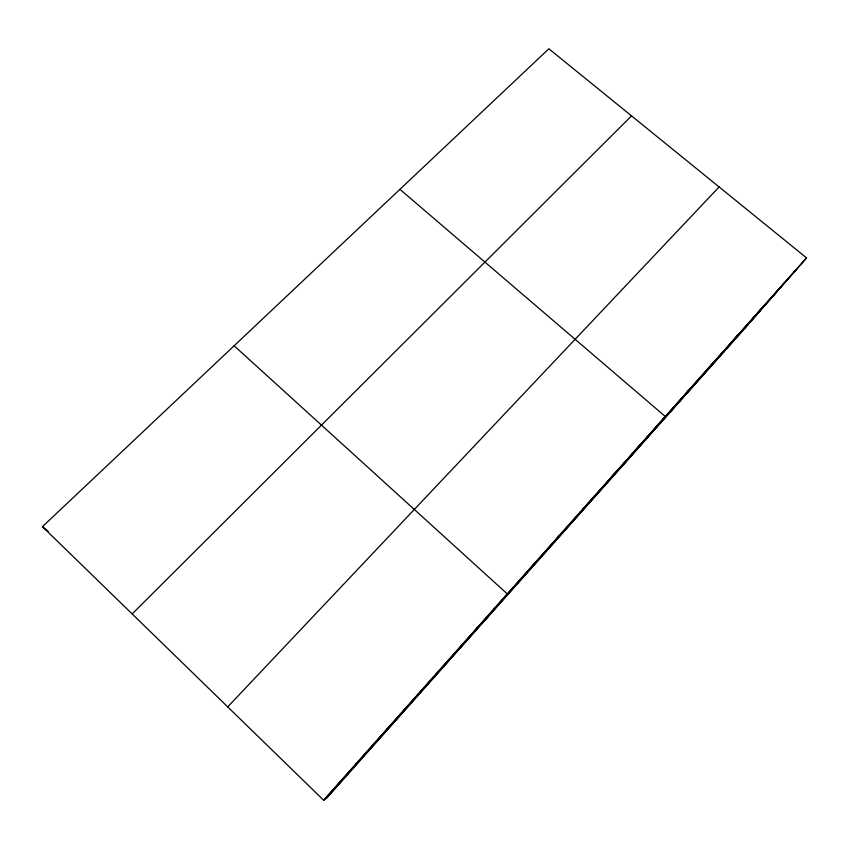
<?xml version="1.0" encoding="UTF-8"?>
<svg xmlns="http://www.w3.org/2000/svg" width="849" height="849" viewBox="0 0 849 849"><rect width="100%" height="100%" fill="white"/><g stroke="black" fill="none" stroke-linecap="round" stroke-linejoin="round"><path stroke-width="1.27" d="M386.475 729.832L387.452 728.527M416.668 695.915L418.366 693.824M446.256 662.687L448.622 659.832M475.249 630.138L478.274 626.551M483.368 622.073L507.309 593.939L234.133 345.787M530.699 567.864L534.934 562.919M557.231 538.075L562.017 532.503M583.252 508.838L588.58 502.672M608.797 480.152L614.644 473.402M633.874 451.997L640.22 444.696M620.237 468.319L665.308 416.509L399.932 189.338M682.66 397.205L689.94 388.853M706.389 370.546L714.115 361.706M729.705 344.365L737.855 335.047M752.607 318.651L761.16 308.866M775.116 293.372L784.062 283.163M806.55 257.905L744.541 328.68L327.088 797.636L323.628 800.204L42.45 526.656L548.868 48.796L806.55 257.905L323.628 800.204M324.159 799.811L797.222 268.539M325.22 799.026L778.363 290.071M326.207 798.283L760.513 310.447M227.723 706.899L719.103 186.95M132.168 613.944L631.529 115.878M42.45 526.656L48.393 531.697"/></g></svg>
